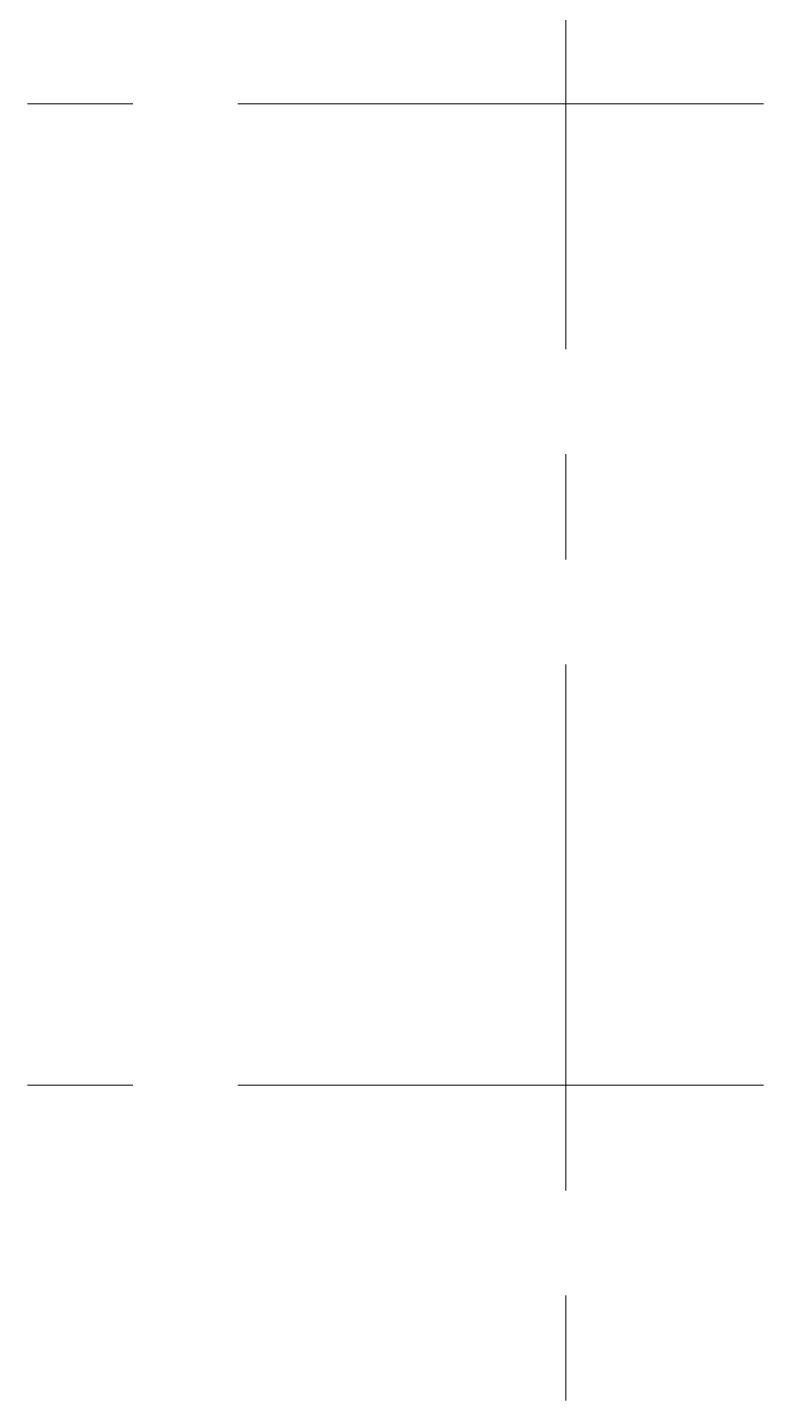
# Model space of a CAD drawing. Header units: millimetres. Extents: x 51.5 to 74.8, y 0.8 to 17.2.
# Drawn here: x 53.436 to 54.122, y 10.824 to 12.105 of the extents above; entities that cross this region are included whole.
import ezdxf

# ---------------------------------------------------------------- set-up
doc = ezdxf.new("R2010")
doc.units = ezdxf.units.MM
doc.layers.add('PDF_Geomertry', color=7, linetype='Continuous')

msp = doc.modelspace()

# ---------------------------------------------------------------- linework, layer by layer
at = {"layer": 'PDF_Geomertry', "lineweight": 0}
for points in [[(53.9377, 11.8049), (53.9377, 12.2955)], [(53.5337, 12.0338), (53.4355, 12.0338)], [(54.1223, 12.0338), (53.6318, 12.0338)], [(53.9377, 11.6088), (53.9377, 11.7069)], [(53.9377, 11.0201), (53.9377, 11.5106)], [(53.5337, 11.1183), (53.4355, 11.1183)], [(54.1223, 11.1183), (53.6318, 11.1183)], [(53.9377, 10.824), (53.9377, 10.922)]]:
    msp.add_lwpolyline(points, dxfattribs=at)

doc.saveas('drawing.dxf')
